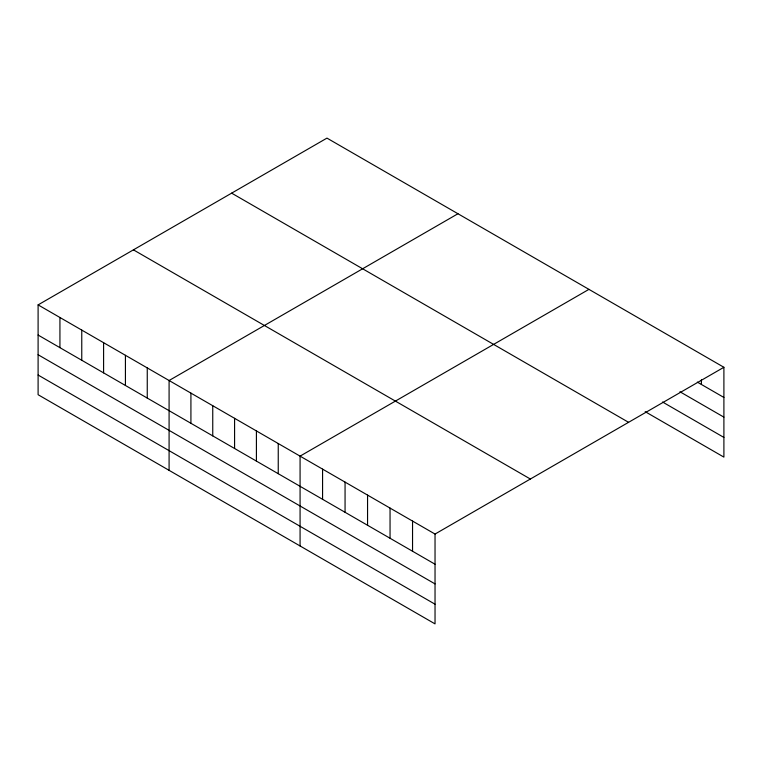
<?xml version="1.0" encoding="UTF-8"?>
<svg xmlns="http://www.w3.org/2000/svg" width="762" height="762" viewBox="0 0 762 762"><rect width="100%" height="100%" fill="white"/><g stroke="black" fill="none" stroke-linecap="round" stroke-linejoin="round"><path stroke-width="1.14" d="M38.1 304.886L435.035 534.057L435.035 623.888L38.1 394.716L38.1 304.886L326.965 138.113L723.9 367.284L723.9 457.114L645.176 411.661M457.952 213.741L169.088 380.514L169.088 470.345M588.94 289.36L300.076 456.133L300.076 545.973M435.035 534.057L723.9 367.284M697.316 382.105L723.9 397.45M679.933 391.754L723.9 417.138M662.559 402.012L723.9 437.426M231.638 193.148L628.574 422.319M133.426 249.85L530.362 479.022M38.1 335.051L435.035 564.223M38.1 354.74L435.035 583.911M38.1 375.028L435.035 604.199M701.411 379.819L701.411 384.467M412.547 521.065L412.547 551.24M390.049 508.083L390.049 538.248M367.56 495.1L367.56 525.266M345.062 482.108L345.062 512.274M322.574 469.125L322.574 499.291M278.244 443.532L278.244 473.697M256.413 430.93L256.413 461.096M234.582 418.319L234.582 448.494M212.75 405.717L212.75 435.883M190.919 393.116L190.919 423.281M147.256 367.903L147.256 398.078M125.425 355.302L125.425 385.467M103.594 342.7L103.594 372.866M81.763 330.089L81.763 360.264M59.931 317.487L59.931 347.653"/></g></svg>
